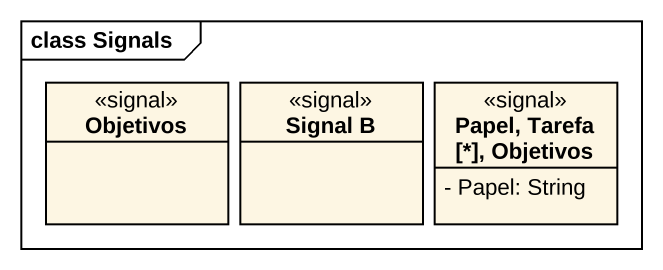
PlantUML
@startuml
mainframe class Signals
hide circle
hide empty members
skinparam classAttributeIconSize 0
class Objetivos <<signal>>
class "Signal B" as Signal_B <<signal>>
class "Papel, Tarefa [*], Objetivos" as Papel_Tarefa_Objetivos <<signal>> {
  - Papel: String
}
@enduml
